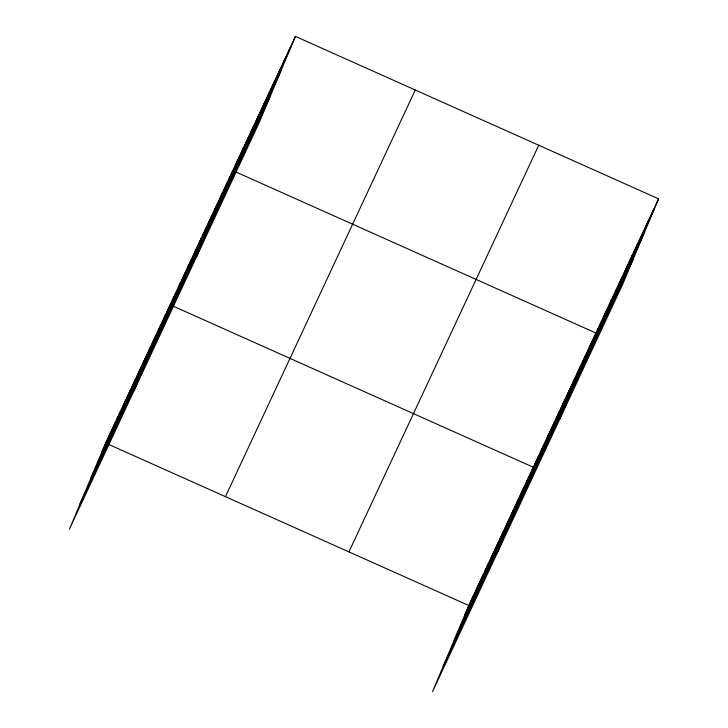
<?xml version="1.0" encoding="UTF-8"?>
<svg xmlns="http://www.w3.org/2000/svg" width="728" height="728" viewBox="0 0 728 728"><rect width="100%" height="100%" fill="white"/><g stroke="black" fill="none" stroke-linecap="round" stroke-linejoin="round"><path stroke-width="1.09" d="M106.543 442.014L110.583 432.414M111.511 431.386L115.543 421.776M116.471 420.748L120.511 411.138M121.439 410.11L125.471 400.509M126.399 399.481L130.439 389.871M131.368 388.843L135.399 379.233M136.327 378.205L140.368 368.605M141.296 367.567L145.327 357.967M146.255 356.938L150.296 347.329M151.224 346.3L155.264 336.691M156.183 335.663L160.224 326.062M161.152 325.025L165.192 315.424M133.961 390.891L170.152 304.786M171.335 303.212L175.375 293.602M176.558 292.028L180.589 282.419M181.773 280.844L185.813 271.244M186.996 269.66L191.036 260.06M192.21 258.476L196.251 248.876M197.434 247.293L201.474 237.692M202.657 236.118L206.688 226.508M207.871 224.934L211.912 215.324M213.095 213.75L217.135 204.14M218.318 202.566L222.349 192.956M223.532 191.382L227.573 181.773M196.596 256.702L232.787 170.598M233.97 169.014L238.011 159.414M239.194 157.83L243.234 148.23M244.417 146.656L248.448 137.046M249.631 135.472L253.672 125.862M254.855 124.288L258.895 114.678M260.069 113.104L264.109 103.494M265.292 101.92L269.333 92.31M270.516 90.736L274.547 81.136M275.73 79.552L279.77 69.952M280.953 68.368L284.994 58.768M286.168 57.184L290.208 47.584M295.431 36.4L259.232 122.504L69.424 529.156L105.615 443.052L295.431 36.4L658.576 198.844L622.385 284.948L432.569 691.6L468.768 605.496L658.576 198.844M469.687 604.467L473.728 594.858M474.656 593.83L478.696 584.229M479.615 583.192L483.656 573.591M484.584 572.563L488.625 562.953M489.553 561.925L493.584 552.315M494.512 551.287L498.553 541.687M499.481 540.658L503.512 531.049M504.44 530.02L508.481 520.411M509.409 519.383L513.44 509.773M514.368 508.745L518.409 499.144M519.337 498.116L523.368 488.506M524.297 487.478L528.337 477.868M497.106 553.344L533.305 467.24L173.228 306.16M534.479 465.656L538.52 456.056M539.703 454.472L543.743 444.872M544.926 443.297L548.957 433.688M550.14 432.114L554.181 422.504M555.364 420.93L559.404 411.32M560.578 409.746L564.619 400.136M565.802 398.562L569.842 388.952M571.025 387.378L575.056 377.777M576.239 376.194L580.28 366.594M581.463 365.01L585.503 355.41M586.686 353.835L590.717 344.226M559.741 419.146L595.941 333.042L235.863 171.972M597.124 331.468L601.155 321.858M602.338 320.284L606.379 310.674M607.562 309.1L611.602 299.49M612.785 297.916L616.816 288.306M617.999 286.732L622.04 277.131M623.223 275.548L627.263 265.947M628.437 264.364L632.477 254.764M633.66 253.189L637.701 243.58M638.884 242.005L642.915 232.396M644.098 230.822L648.138 221.212M649.321 219.638L653.362 210.028M101.574 452.652L291.391 46.01M90.964 477.896L280.781 71.253M80.035 503.903L269.842 97.261M225.453 496.66L415.269 90.008M348.93 551.888L538.738 145.236M464.728 615.105L654.536 208.454M454.117 640.349L643.925 233.697M443.179 666.357L632.996 259.705M108.69 444.426L468.768 605.496"/></g></svg>
